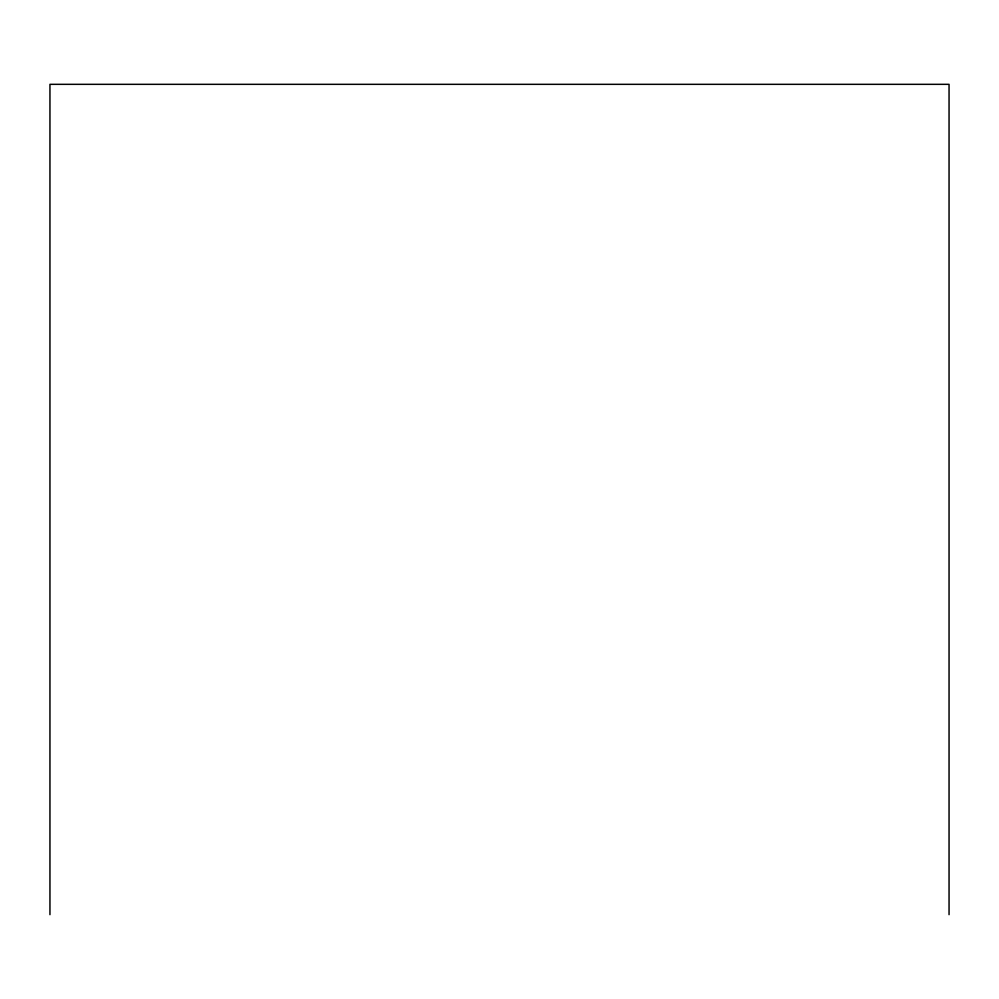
<?xml version="1.0" encoding="UTF-8"?>
<svg xmlns="http://www.w3.org/2000/svg" width="999" height="999" viewBox="0 0 999 999"><rect width="100%" height="100%" fill="white"/><g stroke="black" fill="none" stroke-linecap="round" stroke-linejoin="round"><path stroke-width="1.5" d="M949.05 914.672L949.05 84.328L49.95 84.328L49.95 914.672"/></g></svg>
